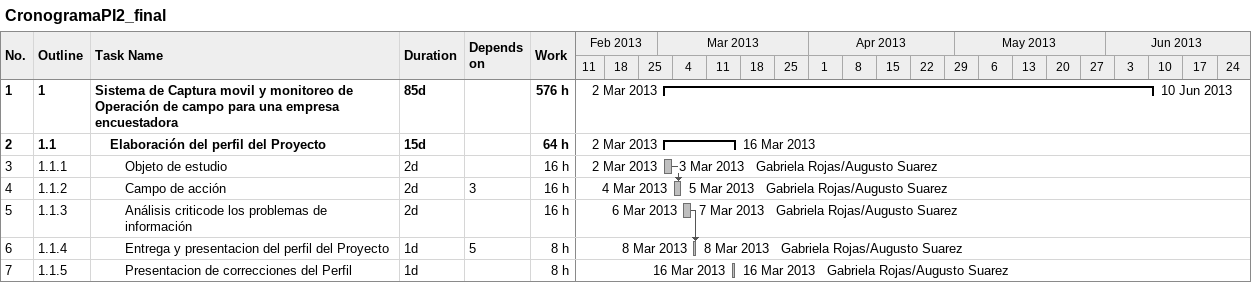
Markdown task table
CronogramaPI2_final

| ID | WBS | Task | Duration | Start | Finish | Predecessors | Resources | Work (h) |
|---|---|---|---|---|---|---|---|---|
| 1 | 1 | **Sistema de Captura movil y monitoreo de Operación de campo para una empresa encuestadora** | 85d | 2013-03-02 | 2013-06-10 |  |  | 576 |
| 2 | 1.1 | **Elaboración del perfil del Proyecto** | 15d | 2013-03-02 | 2013-03-16 |  |  | 64 |
| 3 | 1.1.1 | Objeto de estudio | 2d | 2013-03-02 | 2013-03-03 |  | Gabriela Rojas/Augusto Suarez | 16 |
| 4 | 1.1.2 | Campo de acción | 2d | 2013-03-04 | 2013-03-05 | 3 | Gabriela Rojas/Augusto Suarez | 16 |
| 5 | 1.1.3 | Análisis criticode los problemas de información | 2d | 2013-03-06 | 2013-03-07 |  | Gabriela Rojas/Augusto Suarez | 16 |
| 6 | 1.1.4 | Entrega y presentacion del perfil del Proyecto | 1d | 2013-03-08 | 2013-03-08 | 5 | Gabriela Rojas/Augusto Suarez | 8 |
| 7 | 1.1.5 | Presentacion de correcciones del Perfil | 1d | 2013-03-16 | 2013-03-16 |  | Gabriela Rojas/Augusto Suarez | 8 |
